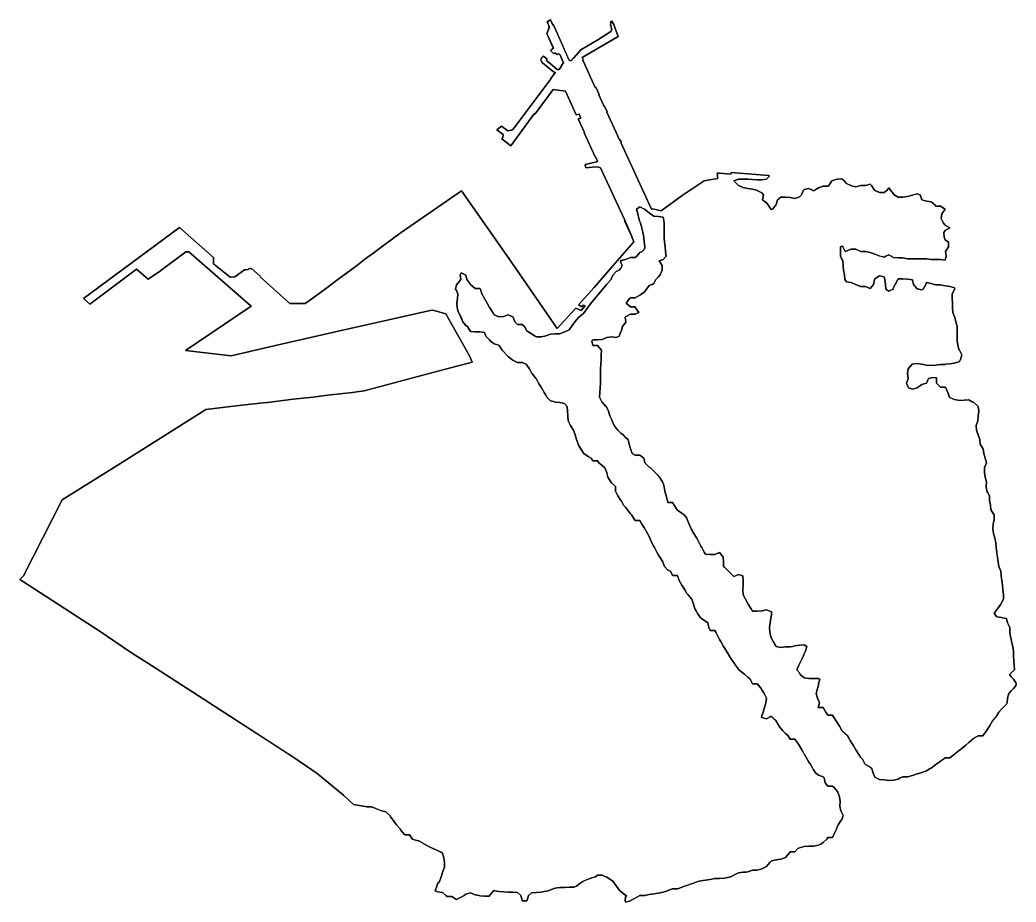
# Model space of a CAD drawing. Header units: inches. Extents: x 139.622 to 139.983, y 35.298 to 35.692.
# Drawn here: x 139.9182 to 139.983, y 35.6344 to 35.6918 of the extents above; entities that cross this region are included whole.
import ezdxf

# ---------------------------------------------------------------- set-up
doc = ezdxf.new("R2010")
doc.units = ezdxf.units.IN
doc.header["$MEASUREMENT"] = 0

msp = doc.modelspace()

# ---------------------------------------------------------------- linework, layer by layer
for points in [[(139.940772, 35.640549), (139.939873, 35.640707), (139.939249, 35.641282), (139.937513, 35.642714), (139.936886, 35.643164), (139.935669, 35.643974), (139.935653, 35.643984), (139.931873, 35.646432), (139.926969, 35.649588), (139.925366, 35.65062), (139.923383, 35.651953), (139.91833, 35.655236), (139.918168, 35.655341), (139.918278, 35.655461), (139.918399, 35.655594), (139.920917, 35.660528), (139.924489, 35.662776), (139.930205, 35.666374), (139.93027, 35.666414), (139.932616, 35.666685), (139.934008, 35.666845), (139.93428, 35.666876), (139.935959, 35.667082), (139.937248, 35.667219), (139.938212, 35.667334), (139.939811, 35.667526), (139.940106, 35.667561), (139.940587, 35.667617), (139.944801, 35.668744), (139.946604, 35.669227), (139.947457, 35.669455), (139.947602, 35.669494), (139.947439, 35.669909), (139.94648, 35.671596), (139.945903, 35.672644), (139.945045, 35.672869), (139.944876, 35.672864), (139.938792, 35.671484), (139.935088, 35.670644), (139.931917, 35.669909), (139.928948, 35.670252), (139.933214, 35.673128), (139.929161, 35.67667), (139.928964, 35.676669), (139.927244, 35.675388), (139.926512, 35.674888), (139.925766, 35.67554), (139.922723, 35.673269), (139.92231, 35.673632), (139.928563, 35.678257), (139.930759, 35.676304), (139.93076, 35.675896), (139.931863, 35.675014), (139.932153, 35.675038), (139.932779, 35.675508), (139.932845, 35.675491), (139.933018, 35.675519), (139.933059, 35.675555), (139.933146, 35.675583), (139.933191, 35.675575), (139.933231, 35.6756), (139.933831, 35.675072), (139.933798, 35.675036), (139.935733, 35.673317), (139.936739, 35.673302), (139.937014, 35.673496), (139.937887, 35.674137), (139.938949, 35.674939), (139.93999, 35.675701), (139.940386, 35.676002), (139.940627, 35.676185), (139.941131, 35.676568), (139.941836, 35.677073), (139.942916, 35.677895), (139.946905, 35.680637), (139.950012, 35.676212), (139.952191, 35.673063), (139.953149, 35.671678), (139.95435, 35.67301), (139.954712, 35.67285), (139.954971, 35.673163), (139.954837, 35.673211), (139.954746, 35.673102), (139.954537, 35.673224), (139.955554, 35.674356), (139.957064, 35.676106), (139.957826, 35.67697), (139.95813, 35.677315), (139.957992, 35.67765), (139.958003, 35.677671), (139.957529, 35.678694), (139.957547, 35.678723), (139.955963, 35.682145), (139.955839, 35.682173), (139.955656, 35.682193), (139.955, 35.682141), (139.954957, 35.682346), (139.955703, 35.682528), (139.955768, 35.682581), (139.955635, 35.682852), (139.955616, 35.68285), (139.954889, 35.684424), (139.954911, 35.684439), (139.954514, 35.685319), (139.954682, 35.685369), (139.954577, 35.685623), (139.954369, 35.685577), (139.953675, 35.687129), (139.952877, 35.687241), (139.951701, 35.685646), (139.951651, 35.685659), (139.950116, 35.68357), (139.94954, 35.684028), (139.949605, 35.684114), (139.949617, 35.6843), (139.949216, 35.684605), (139.949508, 35.684858), (139.94993, 35.684556), (139.950048, 35.684561), (139.950166, 35.684589), (139.950272, 35.68465), (139.9503, 35.684685), (139.952749, 35.687951), (139.952725, 35.68796), (139.953004, 35.688334), (139.952964, 35.688372), (139.952911, 35.688383), (139.952182, 35.688982), (139.952123, 35.689058), (139.952089, 35.689134), (139.952091, 35.689219), (139.952128, 35.68929), (139.952187, 35.689354), (139.952252, 35.689401), (139.952491, 35.689201), (139.952418, 35.689145), (139.953133, 35.688546), (139.953273, 35.688544), (139.953416, 35.688744), (139.953404, 35.688775), (139.953557, 35.688975), (139.953325, 35.689519), (139.953283, 35.689541), (139.953236, 35.689551), (139.953152, 35.689503), (139.953, 35.689618), (139.952935, 35.689556), (139.952698, 35.689768), (139.95286, 35.689901), (139.952875, 35.689958), (139.952864, 35.689993), (139.952464, 35.690885), (139.952631, 35.691264), (139.952599, 35.691358), (139.952619, 35.691366), (139.952496, 35.691649), (139.952715, 35.691763), (139.952853, 35.691445), (139.95287, 35.691427), (139.952893, 35.691442), (139.953904, 35.689163), (139.953954, 35.68913), (139.954022, 35.689113), (139.954067, 35.689129), (139.954227, 35.689305), (139.954685, 35.689824), (139.955785, 35.690473), (139.956643, 35.691012), (139.95669, 35.691122), (139.956687, 35.691217), (139.956614, 35.691437), (139.956639, 35.69152), (139.956608, 35.691611), (139.956627, 35.691665), (139.956695, 35.691682), (139.956832, 35.691474), (139.9569, 35.691279), (139.95711, 35.690694), (139.95476, 35.68931), (139.954847, 35.689149), (139.954802, 35.689134), (139.955624, 35.687376), (139.955653, 35.687384), (139.955878, 35.686906), (139.955848, 35.686894), (139.956193, 35.686135), (139.956233, 35.686145), (139.956405, 35.685776), (139.956368, 35.685769), (139.957221, 35.683914), (139.957255, 35.683928), (139.957312, 35.683803), (139.957276, 35.683794), (139.959282, 35.679442), (139.959352, 35.679467), (139.959918, 35.679335), (139.961282, 35.680338), (139.962709, 35.681294), (139.963073, 35.681352), (139.963179, 35.681388), (139.963609, 35.681438), (139.963565, 35.681801), (139.963624, 35.681794), (139.963683, 35.681787), (139.964448, 35.681732), (139.964471, 35.681824), (139.966899, 35.681645), (139.966964, 35.681594), (139.966779, 35.681392), (139.966474, 35.681351), (139.966168, 35.681364), (139.965862, 35.681382), (139.965556, 35.681391), (139.96525, 35.681391), (139.964944, 35.681396), (139.96465, 35.681288), (139.964944, 35.680985), (139.96495, 35.680982), (139.96525, 35.680863), (139.965556, 35.680785), (139.965862, 35.680749), (139.966125, 35.680676), (139.966168, 35.680664), (139.966474, 35.680508), (139.966576, 35.68037), (139.966509, 35.680064), (139.966779, 35.679855), (139.966852, 35.679758), (139.967049, 35.679452), (139.967085, 35.679432), (139.967166, 35.679452), (139.967391, 35.67974), (139.967397, 35.679758), (139.967483, 35.680064), (139.967697, 35.680225), (139.968003, 35.680225), (139.968309, 35.680202), (139.968615, 35.680148), (139.968921, 35.680257), (139.96904, 35.68037), (139.969183, 35.680676), (139.969227, 35.680738), (139.969533, 35.680803), (139.969766, 35.680676), (139.969839, 35.680648), (139.969887, 35.680676), (139.970145, 35.680843), (139.970451, 35.680945), (139.970757, 35.680945), (139.970823, 35.680982), (139.971026, 35.681288), (139.971063, 35.681314), (139.971369, 35.681403), (139.971675, 35.681431), (139.971822, 35.681288), (139.971981, 35.681125), (139.972254, 35.680982), (139.972287, 35.680973), (139.972593, 35.680896), (139.972881, 35.680982), (139.972899, 35.680991), (139.973205, 35.680991), (139.973511, 35.681065), (139.973595, 35.680982), (139.973798, 35.680676), (139.973817, 35.680666), (139.974123, 35.680524), (139.974429, 35.680541), (139.974616, 35.680676), (139.974735, 35.680832), (139.974849, 35.680676), (139.975041, 35.68044), (139.975087, 35.68037), (139.975347, 35.680237), (139.975653, 35.680237), (139.975959, 35.680267), (139.976264, 35.680362), (139.976295, 35.68037), (139.97657, 35.680443), (139.97678, 35.68037), (139.976875, 35.680064), (139.976876, 35.680063), (139.977182, 35.679964), (139.977488, 35.679919), (139.977706, 35.679758), (139.977794, 35.679636), (139.9781, 35.679636), (139.978391, 35.679452), (139.978193, 35.679146), (139.978142, 35.67884), (139.978281, 35.678534), (139.978406, 35.678412), (139.978694, 35.678228), (139.978406, 35.678062), (139.978314, 35.677922), (139.978326, 35.677616), (139.978406, 35.677459), (139.978618, 35.67731), (139.978628, 35.677004), (139.978427, 35.676698), (139.978462, 35.676392), (139.978406, 35.676137), (139.978217, 35.67616), (139.9781, 35.676174), (139.977794, 35.676174), (139.977488, 35.676168), (139.977182, 35.676213), (139.976876, 35.676216), (139.97657, 35.676213), (139.976264, 35.676212), (139.975959, 35.676212), (139.975653, 35.676289), (139.975347, 35.676289), (139.975041, 35.676294), (139.974881, 35.676392), (139.974735, 35.676469), (139.974527, 35.676392), (139.974429, 35.676332), (139.974157, 35.676392), (139.974123, 35.676398), (139.973817, 35.676526), (139.973511, 35.67663), (139.973205, 35.676683), (139.972899, 35.676683), (139.972879, 35.676698), (139.972593, 35.676847), (139.972287, 35.676855), (139.971894, 35.676698), (139.97174, 35.677004), (139.971675, 35.677039), (139.971584, 35.677004), (139.971584, 35.67697), (139.971585, 35.676698), (139.971594, 35.676392), (139.971675, 35.676186), (139.971742, 35.676086), (139.971766, 35.67578), (139.971789, 35.675474), (139.971839, 35.675168), (139.971863, 35.674862), (139.971981, 35.674718), (139.972287, 35.674671), (139.972573, 35.674556), (139.972593, 35.674551), (139.972899, 35.674422), (139.973205, 35.674422), (139.973511, 35.674283), (139.973734, 35.674556), (139.973791, 35.674862), (139.973817, 35.674914), (139.974123, 35.675114), (139.974429, 35.675039), (139.974466, 35.674862), (139.974514, 35.674556), (139.974528, 35.67425), (139.974735, 35.674117), (139.975021, 35.67425), (139.975041, 35.674355), (139.975138, 35.674556), (139.97531, 35.674862), (139.975347, 35.674921), (139.975653, 35.674921), (139.975959, 35.674882), (139.976121, 35.674862), (139.976264, 35.674844), (139.976331, 35.674556), (139.97657, 35.674272), (139.976662, 35.67425), (139.976876, 35.674204), (139.976969, 35.67425), (139.977142, 35.674556), (139.977182, 35.674675), (139.977488, 35.674601), (139.977674, 35.674556), (139.977794, 35.674527), (139.9781, 35.674527), (139.978406, 35.674458), (139.978712, 35.674414), (139.979018, 35.674335), (139.979036, 35.67425), (139.979018, 35.674223), (139.978859, 35.673944), (139.978848, 35.673638), (139.978882, 35.673333), (139.978883, 35.673027), (139.978894, 35.672721), (139.979018, 35.672436), (139.979037, 35.672415), (139.979093, 35.672109), (139.979187, 35.671803), (139.979188, 35.671497), (139.979189, 35.671191), (139.979189, 35.670885), (139.979218, 35.670579), (139.979316, 35.670273), (139.979324, 35.670264), (139.979491, 35.669967), (139.979391, 35.669661), (139.979324, 35.66954), (139.979018, 35.669436), (139.978712, 35.66939), (139.978428, 35.669355), (139.978406, 35.669347), (139.9781, 35.669347), (139.977794, 35.669306), (139.977488, 35.66928), (139.977182, 35.669296), (139.976876, 35.66935), (139.976856, 35.669355), (139.97657, 35.669395), (139.976264, 35.66936), (139.976253, 35.669355), (139.975988, 35.669049), (139.975959, 35.668743), (139.975991, 35.668437), (139.975959, 35.668293), (139.975889, 35.668131), (139.975959, 35.667966), (139.976006, 35.667825), (139.976264, 35.667733), (139.97657, 35.66782), (139.976583, 35.667825), (139.976876, 35.668032), (139.977182, 35.668131), (139.977182, 35.668131), (139.977323, 35.668437), (139.977488, 35.668474), (139.977794, 35.668501), (139.977835, 35.668437), (139.977828, 35.668131), (139.9781, 35.667863), (139.978406, 35.667863), (139.978435, 35.667825), (139.978569, 35.667519), (139.978683, 35.667213), (139.978712, 35.667192), (139.979018, 35.667063), (139.979324, 35.667003), (139.97963, 35.667013), (139.979936, 35.66704), (139.980154, 35.666907), (139.980242, 35.666883), (139.980548, 35.666608), (139.980553, 35.666601), (139.98059, 35.666295), (139.980551, 35.665989), (139.980548, 35.665961), (139.98052, 35.665683), (139.980427, 35.665377), (139.980443, 35.665071), (139.980541, 35.664765), (139.980548, 35.664744), (139.980648, 35.664459), (139.980687, 35.664153), (139.980854, 35.663872), (139.980865, 35.663848), (139.980924, 35.663542), (139.981011, 35.663236), (139.981097, 35.66293), (139.980958, 35.662624), (139.980955, 35.662318), (139.980999, 35.662012), (139.981084, 35.661706), (139.981066, 35.6614), (139.981115, 35.661094), (139.98116, 35.661021), (139.981286, 35.660788), (139.981277, 35.660482), (139.981345, 35.660176), (139.981377, 35.65987), (139.981466, 35.65974), (139.98159, 35.659564), (139.981584, 35.659258), (139.98152, 35.658952), (139.981499, 35.658646), (139.981544, 35.65834), (139.981629, 35.658034), (139.981701, 35.657728), (139.981713, 35.657422), (139.981754, 35.657116), (139.981772, 35.657028), (139.981816, 35.65681), (139.981859, 35.656504), (139.981897, 35.656198), (139.982023, 35.655892), (139.982046, 35.655586), (139.982078, 35.65541), (139.982097, 35.65528), (139.982132, 35.654974), (139.98216, 35.654668), (139.982199, 35.654363), (139.982204, 35.654057), (139.982078, 35.653821), (139.982027, 35.653751), (139.981805, 35.653445), (139.981772, 35.65339), (139.981597, 35.653139), (139.981772, 35.652923), (139.982078, 35.652865), (139.98225, 35.652833), (139.982384, 35.652807), (139.982468, 35.652527), (139.982607, 35.652221), (139.982617, 35.651915), (139.982661, 35.651609), (139.98269, 35.651484), (139.982719, 35.651303), (139.982801, 35.650997), (139.982843, 35.650691), (139.982859, 35.650385), (139.982881, 35.650079), (139.982893, 35.649773), (139.982915, 35.649467), (139.98269, 35.649282), (139.982584, 35.649161), (139.98269, 35.649018), (139.982855, 35.648855), (139.982996, 35.648623), (139.983016, 35.648549), (139.982996, 35.648434), (139.982851, 35.648243), (139.98269, 35.648109), (139.982535, 35.647937), (139.982457, 35.647631), (139.982445, 35.647325), (139.982384, 35.647242), (139.98218, 35.647019), (139.982078, 35.646908), (139.981899, 35.646713), (139.981772, 35.646495), (139.981711, 35.646407), (139.981466, 35.646119), (139.981454, 35.646101), (139.981278, 35.645795), (139.98116, 35.645604), (139.981089, 35.645489), (139.980854, 35.645183), (139.980854, 35.645183), (139.980548, 35.645183), (139.980242, 35.644995), (139.980103, 35.644878), (139.979936, 35.644746), (139.97974, 35.644572), (139.97963, 35.644473), (139.979366, 35.644266), (139.979324, 35.644233), (139.979018, 35.643981), (139.97899, 35.64396), (139.978712, 35.643749), (139.978406, 35.643749), (139.978281, 35.643654), (139.9781, 35.643521), (139.977864, 35.643348), (139.977794, 35.643297), (139.977488, 35.643072), (139.977434, 35.643042), (139.977182, 35.642904), (139.976876, 35.642785), (139.976749, 35.642736), (139.97657, 35.642691), (139.976264, 35.6426), (139.975959, 35.642497), (139.975653, 35.642497), (139.97548, 35.64243), (139.975347, 35.642358), (139.975041, 35.642295), (139.974735, 35.642268), (139.974429, 35.642299), (139.974123, 35.642322), (139.973904, 35.64243), (139.973817, 35.642481), (139.973713, 35.642736), (139.97362, 35.643042), (139.973511, 35.643143), (139.973205, 35.643297), (139.973168, 35.643348), (139.973017, 35.643654), (139.972899, 35.643783), (139.972786, 35.64396), (139.972593, 35.644263), (139.972591, 35.644266), (139.972402, 35.644572), (139.972287, 35.644758), (139.972217, 35.644878), (139.972043, 35.645183), (139.971981, 35.64524), (139.971693, 35.645489), (139.971675, 35.645518), (139.971514, 35.645795), (139.971369, 35.646037), (139.971331, 35.646101), (139.971138, 35.646407), (139.971063, 35.646526), (139.970757, 35.646526), (139.970639, 35.646713), (139.970451, 35.647012), (139.970145, 35.647006), (139.970132, 35.647019), (139.970145, 35.647091), (139.970218, 35.647325), (139.970145, 35.647476), (139.970087, 35.647631), (139.970002, 35.647937), (139.970083, 35.648243), (139.970145, 35.648475), (139.970165, 35.648549), (139.970249, 35.648855), (139.970145, 35.648902), (139.969839, 35.648902), (139.969533, 35.648896), (139.969227, 35.648938), (139.968962, 35.649161), (139.968921, 35.649271), (139.968736, 35.649467), (139.96888, 35.649773), (139.968921, 35.64986), (139.969023, 35.650079), (139.969169, 35.650385), (139.969227, 35.650509), (139.969312, 35.650691), (139.9694, 35.650997), (139.969227, 35.651095), (139.968921, 35.651073), (139.968615, 35.651022), (139.968453, 35.650997), (139.968309, 35.650974), (139.968003, 35.650974), (139.967697, 35.650923), (139.967391, 35.650988), (139.967386, 35.650997), (139.967208, 35.651303), (139.967085, 35.651513), (139.967042, 35.651609), (139.966994, 35.651915), (139.966973, 35.652221), (139.967002, 35.652527), (139.967055, 35.652833), (139.967085, 35.653049), (139.967103, 35.653139), (139.967085, 35.653251), (139.966779, 35.65338), (139.966474, 35.653309), (139.966168, 35.653277), (139.965862, 35.653277), (139.965761, 35.653445), (139.96558, 35.653751), (139.965556, 35.653787), (139.965395, 35.654057), (139.96525, 35.654347), (139.965241, 35.654363), (139.965239, 35.654668), (139.965241, 35.654974), (139.965243, 35.65528), (139.965234, 35.655586), (139.964944, 35.655675), (139.96475, 35.655586), (139.964638, 35.655535), (139.964591, 35.655586), (139.964332, 35.65584), (139.9643, 35.655892), (139.964026, 35.656158), (139.963963, 35.656198), (139.963963, 35.656504), (139.96395, 35.65681), (139.96372, 35.657104), (139.963414, 35.656966), (139.963108, 35.656966), (139.962802, 35.656994), (139.962721, 35.657116), (139.962552, 35.657422), (139.962496, 35.657517), (139.962382, 35.657728), (139.962224, 35.658034), (139.96219, 35.658097), (139.962043, 35.65834), (139.961884, 35.658601), (139.961855, 35.658646), (139.961725, 35.658952), (139.961608, 35.659258), (139.961578, 35.659329), (139.961403, 35.659564), (139.961272, 35.659652), (139.960966, 35.659856), (139.960949, 35.65987), (139.960767, 35.660176), (139.96066, 35.660356), (139.960354, 35.660356), (139.960315, 35.660482), (139.96023, 35.660788), (139.960157, 35.661094), (139.960106, 35.6614), (139.960048, 35.661607), (139.959993, 35.661706), (139.959801, 35.662012), (139.959742, 35.662083), (139.959523, 35.662318), (139.959436, 35.662406), (139.959208, 35.662624), (139.95913, 35.662667), (139.95885, 35.66293), (139.958824, 35.663061), (139.958786, 35.663236), (139.958518, 35.663441), (139.958212, 35.663441), (139.958026, 35.663542), (139.957917, 35.663848), (139.957906, 35.663879), (139.957819, 35.664153), (139.95777, 35.664459), (139.9576, 35.664586), (139.957435, 35.664765), (139.957294, 35.664873), (139.957089, 35.665071), (139.956989, 35.665185), (139.956849, 35.665377), (139.956722, 35.665683), (139.956683, 35.665777), (139.956574, 35.665989), (139.956491, 35.666295), (139.956377, 35.66653), (139.956318, 35.666601), (139.956071, 35.666877), (139.956049, 35.666907), (139.955889, 35.667213), (139.955912, 35.667519), (139.955947, 35.667825), (139.95597, 35.668131), (139.955967, 35.668437), (139.955964, 35.668743), (139.955967, 35.669049), (139.955981, 35.669355), (139.956006, 35.669661), (139.956006, 35.669967), (139.956021, 35.670273), (139.955765, 35.670579), (139.955459, 35.670579), (139.955459, 35.670579), (139.955401, 35.670885), (139.955459, 35.670937), (139.955765, 35.670937), (139.956071, 35.670967), (139.956377, 35.671097), (139.956683, 35.671134), (139.956989, 35.671096), (139.957174, 35.671191), (139.957294, 35.671465), (139.9573, 35.671497), (139.957387, 35.671803), (139.9576, 35.67207), (139.95762, 35.672109), (139.9576, 35.672249), (139.957574, 35.672415), (139.9576, 35.672438), (139.957906, 35.672622), (139.958212, 35.672622), (139.95845, 35.672721), (139.958251, 35.673027), (139.958212, 35.673098), (139.957906, 35.673098), (139.957642, 35.673333), (139.95786, 35.673638), (139.957906, 35.673684), (139.958212, 35.673684), (139.958518, 35.67385), (139.958656, 35.673944), (139.958824, 35.674078), (139.958954, 35.67425), (139.95913, 35.674486), (139.959326, 35.674556), (139.959436, 35.674612), (139.959563, 35.674862), (139.959742, 35.675054), (139.959839, 35.675168), (139.959973, 35.675474), (139.959981, 35.67578), (139.959771, 35.676086), (139.960048, 35.676178), (139.960234, 35.676392), (139.960197, 35.676698), (139.960166, 35.677004), (139.960121, 35.67731), (139.96011, 35.677616), (139.960105, 35.677922), (139.960114, 35.678228), (139.960107, 35.678534), (139.960066, 35.67884), (139.960048, 35.678938), (139.959742, 35.678962), (139.959436, 35.678987), (139.959225, 35.679146), (139.95913, 35.679205), (139.958824, 35.679444), (139.958812, 35.679452), (139.958518, 35.679606), (139.958298, 35.679452), (139.958384, 35.679146), (139.958464, 35.67884), (139.958518, 35.678622), (139.958559, 35.678534), (139.958658, 35.678228), (139.958719, 35.677922), (139.958794, 35.677616), (139.958806, 35.67731), (139.958824, 35.677197), (139.958852, 35.677004), (139.958824, 35.676837), (139.958685, 35.676698), (139.958518, 35.676623), (139.958325, 35.676392), (139.958212, 35.676313), (139.957906, 35.676313), (139.9576, 35.676181), (139.957294, 35.676102), (139.957272, 35.676086), (139.957294, 35.675977), (139.957373, 35.67578), (139.957294, 35.675601), (139.957183, 35.675474), (139.956989, 35.675384), (139.956781, 35.675168), (139.956683, 35.674975), (139.956647, 35.674862), (139.956377, 35.674565), (139.955312, 35.673297), (139.95486, 35.672648), (139.954552, 35.672414), (139.954297, 35.672115), (139.954071, 35.671803), (139.953929, 35.671592), (139.953689, 35.671497), (139.953623, 35.671472), (139.953317, 35.671326), (139.953011, 35.671326), (139.952705, 35.671307), (139.952399, 35.671214), (139.952313, 35.671191), (139.952093, 35.671133), (139.951787, 35.671135), (139.951704, 35.671191), (139.951481, 35.671337), (139.951227, 35.671497), (139.951175, 35.671524), (139.951022, 35.671803), (139.950869, 35.671947), (139.950563, 35.671947), (139.950384, 35.672109), (139.950281, 35.672415), (139.950257, 35.672439), (139.949951, 35.672581), (139.949645, 35.672472), (139.949339, 35.672439), (139.949033, 35.672577), (139.948958, 35.672721), (139.948766, 35.673027), (139.948727, 35.673054), (139.948574, 35.673333), (139.948421, 35.67363), (139.948413, 35.673638), (139.948241, 35.673944), (139.948147, 35.67425), (139.948115, 35.674284), (139.947809, 35.674284), (139.947507, 35.674556), (139.947504, 35.67456), (139.947252, 35.674862), (139.947198, 35.675151), (139.947152, 35.675168), (139.946892, 35.675309), (139.946828, 35.675168), (139.946871, 35.674862), (139.946612, 35.674556), (139.946586, 35.67452), (139.946525, 35.67425), (139.946586, 35.674158), (139.946665, 35.673944), (139.946648, 35.673638), (139.946619, 35.673333), (139.946621, 35.673027), (139.946714, 35.672721), (139.946887, 35.672415), (139.946892, 35.672393), (139.946992, 35.672109), (139.947198, 35.671886), (139.947295, 35.671803), (139.947496, 35.671497), (139.947504, 35.671487), (139.947809, 35.671475), (139.948115, 35.671475), (139.948421, 35.67143), (139.948507, 35.671191), (139.948727, 35.670948), (139.948773, 35.670885), (139.949033, 35.670677), (139.949339, 35.670592), (139.949364, 35.670579), (139.949566, 35.670273), (139.949645, 35.670193), (139.94985, 35.669967), (139.949951, 35.669869), (139.95019, 35.669661), (139.950257, 35.669629), (139.950563, 35.669477), (139.950869, 35.669477), (139.951123, 35.669355), (139.951175, 35.669298), (139.951338, 35.669049), (139.951481, 35.668791), (139.951508, 35.668743), (139.951744, 35.668437), (139.951787, 35.668382), (139.951933, 35.668131), (139.952093, 35.667855), (139.952112, 35.667825), (139.952289, 35.667519), (139.952399, 35.667335), (139.952471, 35.667213), (139.952705, 35.666978), (139.95298, 35.666907), (139.953011, 35.666891), (139.953317, 35.666862), (139.953623, 35.666808), (139.953794, 35.666601), (139.953812, 35.666295), (139.953833, 35.665989), (139.953855, 35.665683), (139.953929, 35.665553), (139.954015, 35.665377), (139.954208, 35.665071), (139.954235, 35.665011), (139.954314, 35.664765), (139.954407, 35.664459), (139.954501, 35.664153), (139.954541, 35.664088), (139.95468, 35.663848), (139.954847, 35.663578), (139.954869, 35.663542), (139.955153, 35.663349), (139.955356, 35.663236), (139.955459, 35.663077), (139.955765, 35.663077), (139.95586, 35.66293), (139.956071, 35.662765), (139.956248, 35.662624), (139.956365, 35.662318), (139.956377, 35.66227), (139.956438, 35.662012), (139.956634, 35.661706), (139.956683, 35.661646), (139.956944, 35.6614), (139.956933, 35.661094), (139.956989, 35.661006), (139.957095, 35.660788), (139.957294, 35.660491), (139.9573, 35.660482), (139.957465, 35.660176), (139.9576, 35.660053), (139.957728, 35.65987), (139.957906, 35.659629), (139.957984, 35.659564), (139.958166, 35.659258), (139.958212, 35.65918), (139.958518, 35.65918), (139.958655, 35.658952), (139.958824, 35.658677), (139.958842, 35.658646), (139.959019, 35.65834), (139.95913, 35.658146), (139.959176, 35.658034), (139.959313, 35.657728), (139.959436, 35.657502), (139.959477, 35.657422), (139.959636, 35.657116), (139.959742, 35.656935), (139.959824, 35.65681), (139.96001, 35.656504), (139.960048, 35.656423), (139.960121, 35.656198), (139.960354, 35.655964), (139.960519, 35.655892), (139.96066, 35.655607), (139.960966, 35.655607), (139.960976, 35.655586), (139.96109, 35.65528), (139.961264, 35.654974), (139.961272, 35.65496), (139.961443, 35.654668), (139.961578, 35.65444), (139.961655, 35.654363), (139.961884, 35.65409), (139.961905, 35.654057), (139.962007, 35.653751), (139.962112, 35.653445), (139.96219, 35.653313), (139.962288, 35.653139), (139.962488, 35.652833), (139.962496, 35.652827), (139.962802, 35.652638), (139.962945, 35.652527), (139.963017, 35.652221), (139.963108, 35.652035), (139.963414, 35.652035), (139.963467, 35.651915), (139.963631, 35.651609), (139.96372, 35.651443), (139.963799, 35.651303), (139.963972, 35.650997), (139.964026, 35.6509), (139.964156, 35.650691), (139.964332, 35.65041), (139.964347, 35.650385), (139.964534, 35.650079), (139.964638, 35.649935), (139.964741, 35.649773), (139.964944, 35.64951), (139.964975, 35.649467), (139.96525, 35.649249), (139.965349, 35.649161), (139.965556, 35.64898), (139.965696, 35.648855), (139.965862, 35.648563), (139.966168, 35.648563), (139.966176, 35.648549), (139.966418, 35.648243), (139.966474, 35.648159), (139.966611, 35.647937), (139.966768, 35.647631), (139.966728, 35.647325), (139.966637, 35.647019), (139.966546, 35.646713), (139.966474, 35.646469), (139.966455, 35.646407), (139.966474, 35.646355), (139.966779, 35.646271), (139.967015, 35.646407), (139.967085, 35.646448), (139.967124, 35.646407), (139.967391, 35.646168), (139.967425, 35.646101), (139.967593, 35.645795), (139.967697, 35.645651), (139.967826, 35.645489), (139.968003, 35.645332), (139.96818, 35.645183), (139.968309, 35.644956), (139.968615, 35.644956), (139.968676, 35.644878), (139.968889, 35.644572), (139.968921, 35.644519), (139.969063, 35.644266), (139.969227, 35.643976), (139.969237, 35.64396), (139.969418, 35.643654), (139.969533, 35.643465), (139.969604, 35.643348), (139.969791, 35.643042), (139.969839, 35.642961), (139.969972, 35.642736), (139.970145, 35.64262), (139.970451, 35.642507), (139.970531, 35.64243), (139.970586, 35.642124), (139.970757, 35.641901), (139.971063, 35.641901), (139.971172, 35.641818), (139.971369, 35.641576), (139.97141, 35.641512), (139.971528, 35.641206), (139.971564, 35.6409), (139.971544, 35.640594), (139.971615, 35.640288), (139.971675, 35.640167), (139.971766, 35.639982), (139.971675, 35.639711), (139.971636, 35.639676), (139.97143, 35.63937), (139.971369, 35.639232), (139.971294, 35.639064), (139.971156, 35.638758), (139.971063, 35.638554), (139.970757, 35.638554), (139.970706, 35.638452), (139.970451, 35.638234), (139.970332, 35.638146), (139.970145, 35.638051), (139.969839, 35.637995), (139.969533, 35.63799), (139.969227, 35.63797), (139.968921, 35.637877), (139.968809, 35.63784), (139.968615, 35.637618), (139.968309, 35.637618), (139.968237, 35.637534), (139.968003, 35.637257), (139.967957, 35.637228), (139.967697, 35.637137), (139.967391, 35.637093), (139.967085, 35.637035), (139.966982, 35.636922), (139.966779, 35.636661), (139.966686, 35.636616), (139.966474, 35.636526), (139.966168, 35.636424), (139.965862, 35.636424), (139.965556, 35.636323), (139.965433, 35.63631), (139.96525, 35.636291), (139.964944, 35.636246), (139.964638, 35.636106), (139.964451, 35.636004), (139.964332, 35.635972), (139.964026, 35.635916), (139.96372, 35.63588), (139.963414, 35.63588), (139.963108, 35.635832), (139.962802, 35.635782), (139.962496, 35.635733), (139.962292, 35.635698), (139.96219, 35.635655), (139.961884, 35.63554), (139.961578, 35.635442), (139.961439, 35.635393), (139.961272, 35.635333), (139.960966, 35.635225), (139.96066, 35.635225), (139.960354, 35.635115), (139.960314, 35.635087), (139.960048, 35.634992), (139.959742, 35.634941), (139.959436, 35.634891), (139.95913, 35.634838), (139.958848, 35.634781), (139.958824, 35.634771), (139.958518, 35.634771), (139.958212, 35.634613), (139.95796, 35.634475), (139.957906, 35.634442), (139.9576, 35.634354), (139.957578, 35.634475), (139.9576, 35.634664), (139.95766, 35.634781), (139.9576, 35.634808), (139.957294, 35.635036), (139.957224, 35.635087), (139.957012, 35.635393), (139.956989, 35.635414), (139.956787, 35.635698), (139.956683, 35.635786), (139.956377, 35.635981), (139.95628, 35.636004), (139.956071, 35.636108), (139.955765, 35.636108), (139.955629, 35.636004), (139.955459, 35.635945), (139.955153, 35.635844), (139.954847, 35.635714), (139.95482, 35.635698), (139.954541, 35.635499), (139.954392, 35.635393), (139.954235, 35.635321), (139.953929, 35.635319), (139.953623, 35.635311), (139.953317, 35.635305), (139.953011, 35.63525), (139.952705, 35.635151), (139.952552, 35.635087), (139.952399, 35.635059), (139.952093, 35.635003), (139.951787, 35.634982), (139.951481, 35.634953), (139.951278, 35.634781), (139.951194, 35.634475), (139.951175, 35.634428), (139.950869, 35.634428), (139.950858, 35.634475), (139.950782, 35.634781), (139.950563, 35.634969), (139.950257, 35.634999), (139.949951, 35.635009), (139.949645, 35.635017), (139.949339, 35.635046), (139.949084, 35.635087), (139.949033, 35.635109), (139.948999, 35.635087), (139.948742, 35.634781), (139.948727, 35.634731), (139.948421, 35.634731), (139.948115, 35.634764), (139.948057, 35.634781), (139.947809, 35.634832), (139.947504, 35.634949), (139.947198, 35.634858), (139.947082, 35.634781), (139.946892, 35.634676), (139.946586, 35.63452), (139.94628, 35.634725), (139.945974, 35.634725), (139.945903, 35.634781), (139.945668, 35.634976), (139.945362, 35.63503), (139.945201, 35.635087), (139.9453, 35.635393), (139.945362, 35.63555), (139.945471, 35.635698), (139.945585, 35.636004), (139.945668, 35.636288), (139.945684, 35.63631), (139.945799, 35.636616), (139.945808, 35.636922), (139.945757, 35.637228), (139.945687, 35.637534), (139.945668, 35.637554), (139.945362, 35.637707), (139.945066, 35.63784), (139.945056, 35.637847), (139.94475, 35.637986), (139.944452, 35.638146), (139.944444, 35.638155), (139.944138, 35.638333), (139.943832, 35.638406), (139.943734, 35.638452), (139.943526, 35.638722), (139.94322, 35.63874), (139.943197, 35.638758), (139.942953, 35.639064), (139.942914, 35.639115), (139.942676, 35.63937), (139.942608, 35.639466), (139.94246, 35.639676), (139.942302, 35.639904), (139.942247, 35.639982), (139.941996, 35.640221), (139.941717, 35.640288), (139.94169, 35.640299), (139.941384, 35.640422), (139.941078, 35.640549)], [(139.957465, 35.660176), (139.9573, 35.660482), (139.957294, 35.660491), (139.957095, 35.660788), (139.956989, 35.661006), (139.956933, 35.661094), (139.956944, 35.6614), (139.956658, 35.661669), (139.956438, 35.662012), (139.956365, 35.662318), (139.956248, 35.662624), (139.956071, 35.662765), (139.95586, 35.66293), (139.955765, 35.663077), (139.955459, 35.663077), (139.955356, 35.663236), (139.955153, 35.663349), (139.954869, 35.663542), (139.954847, 35.663578), (139.95468, 35.663848), (139.954541, 35.664088), (139.954501, 35.664153), (139.954407, 35.664459), (139.954314, 35.664765), (139.954235, 35.665011), (139.954208, 35.665071), (139.954015, 35.665377), (139.953929, 35.665553), (139.953855, 35.665683), (139.953833, 35.665989), (139.953812, 35.666295), (139.953794, 35.666601), (139.953623, 35.666808), (139.953317, 35.666862), (139.953011, 35.666891), (139.95298, 35.666907), (139.952705, 35.666978), (139.952471, 35.667213), (139.952399, 35.667335), (139.952289, 35.667519), (139.952112, 35.667825), (139.952093, 35.667855), (139.951933, 35.668131), (139.951787, 35.668382), (139.951744, 35.668437), (139.951508, 35.668743), (139.951481, 35.668791), (139.951338, 35.669049), (139.951175, 35.669298), (139.951123, 35.669355), (139.950869, 35.669477), (139.950563, 35.669477), (139.950257, 35.669629), (139.95019, 35.669661), (139.949951, 35.669869), (139.94985, 35.669967), (139.949645, 35.670193), (139.949566, 35.670273), (139.949364, 35.670579), (139.949339, 35.670592), (139.949033, 35.670677), (139.948773, 35.670885), (139.948727, 35.670948), (139.948507, 35.671191), (139.948421, 35.67143), (139.948115, 35.671475), (139.947809, 35.671475), (139.947502, 35.671487), (139.947295, 35.671803), (139.947198, 35.671886), (139.946992, 35.672109), (139.946879, 35.67243), (139.946714, 35.672721), (139.946621, 35.673027), (139.946619, 35.673333), (139.946648, 35.673638), (139.946665, 35.673944), (139.946586, 35.674158), (139.946525, 35.67425), (139.946587, 35.674528), (139.946871, 35.674862), (139.946828, 35.675168), (139.946892, 35.675309), (139.947152, 35.675168), (139.947198, 35.675151), (139.947252, 35.674862), (139.947507, 35.674556), (139.947809, 35.674284), (139.948137, 35.674284), (139.948241, 35.673944), (139.948413, 35.673638), (139.948421, 35.67363), (139.948574, 35.673333), (139.948727, 35.673054), (139.948766, 35.673027), (139.948958, 35.672721), (139.949033, 35.672577), (139.949339, 35.672439), (139.949645, 35.672472), (139.949951, 35.672581), (139.950276, 35.67243), (139.950384, 35.672109), (139.950563, 35.671947), (139.950869, 35.671947), (139.951022, 35.671803), (139.951175, 35.671524), (139.951227, 35.671497), (139.951481, 35.671337), (139.951704, 35.671191), (139.951787, 35.671135), (139.952093, 35.671133), (139.952313, 35.671191), (139.952399, 35.671214), (139.952705, 35.671307), (139.953011, 35.671326), (139.953317, 35.671326), (139.953623, 35.671472), (139.953689, 35.671497), (139.953929, 35.671592), (139.954071, 35.671803), (139.954297, 35.672115), (139.954552, 35.672414), (139.95486, 35.672648), (139.955312, 35.673297), (139.956377, 35.674565), (139.956647, 35.674862), (139.956683, 35.674975), (139.956781, 35.675168), (139.956989, 35.675384), (139.957183, 35.675474), (139.957294, 35.675601), (139.957373, 35.67578), (139.957294, 35.675977), (139.95727, 35.676096), (139.9576, 35.676181), (139.957906, 35.676313), (139.958212, 35.676313), (139.958325, 35.676392), (139.958518, 35.676623), (139.958685, 35.676698), (139.958824, 35.676837), (139.958852, 35.677004), (139.958824, 35.677197), (139.958806, 35.67731), (139.958794, 35.677616), (139.958719, 35.677922), (139.958658, 35.678228), (139.958559, 35.678534), (139.958518, 35.678622), (139.958464, 35.67884), (139.958384, 35.679146), (139.958298, 35.679452), (139.958518, 35.679606), (139.95882, 35.679448), (139.95913, 35.679205), (139.959225, 35.679146), (139.959436, 35.678987), (139.959742, 35.678962), (139.960048, 35.678938), (139.960066, 35.67884), (139.960107, 35.678534), (139.960114, 35.678228), (139.960105, 35.677922), (139.96011, 35.677616), (139.960121, 35.67731), (139.960166, 35.677004), (139.960197, 35.676698), (139.960234, 35.676392), (139.960048, 35.676178), (139.959771, 35.676086), (139.959981, 35.67578), (139.959973, 35.675474), (139.959839, 35.675168), (139.959742, 35.675054), (139.959563, 35.674862), (139.959436, 35.674612), (139.959326, 35.674556), (139.95913, 35.674486), (139.958954, 35.67425), (139.958824, 35.674078), (139.958656, 35.673944), (139.958518, 35.67385), (139.958212, 35.673684), (139.957906, 35.673684), (139.95786, 35.673638), (139.957642, 35.673333), (139.957906, 35.673098), (139.958212, 35.673098), (139.958251, 35.673027), (139.95845, 35.672721), (139.958212, 35.672622), (139.957906, 35.672622), (139.9576, 35.672438), (139.957574, 35.672415), (139.9576, 35.672249), (139.957622, 35.672097), (139.957387, 35.671803), (139.9573, 35.671497), (139.957294, 35.671465), (139.957174, 35.671191), (139.956989, 35.671096), (139.956683, 35.671134), (139.956377, 35.671097), (139.956071, 35.670967), (139.955765, 35.670937), (139.955459, 35.670937), (139.955401, 35.670885), (139.955459, 35.670579), (139.955765, 35.670579), (139.956021, 35.670273), (139.956006, 35.669967), (139.956006, 35.669661), (139.955981, 35.669355), (139.955967, 35.669049), (139.955964, 35.668743), (139.955967, 35.668437), (139.95597, 35.668131), (139.955947, 35.667825), (139.955912, 35.667519), (139.955889, 35.667213), (139.956049, 35.666907), (139.956071, 35.666877), (139.956371, 35.666542), (139.956491, 35.666295), (139.956574, 35.665989), (139.956683, 35.665777), (139.956722, 35.665683), (139.956849, 35.665377), (139.956989, 35.665185), (139.957089, 35.665071), (139.957294, 35.664873), (139.957435, 35.664765), (139.9576, 35.664586), (139.95777, 35.664459), (139.957819, 35.664153), (139.957917, 35.663848), (139.958026, 35.663542), (139.958212, 35.663441), (139.958518, 35.663441), (139.958786, 35.663236), (139.958824, 35.663061), (139.95885, 35.66293), (139.95913, 35.662667), (139.959208, 35.662624), (139.959436, 35.662406), (139.959523, 35.662318), (139.959784, 35.662039), (139.959993, 35.661706), (139.960048, 35.661607), (139.960106, 35.6614), (139.960157, 35.661094), (139.96023, 35.660788), (139.960315, 35.660482), (139.960354, 35.660356), (139.96066, 35.660356), (139.960767, 35.660176), (139.960949, 35.65987), (139.960966, 35.659856), (139.961272, 35.659652), (139.961403, 35.659564), (139.961578, 35.659329), (139.961608, 35.659258), (139.961725, 35.658952), (139.961855, 35.658646), (139.961884, 35.658601), (139.962043, 35.65834), (139.96219, 35.658097), (139.962224, 35.658034), (139.962382, 35.657728), (139.962496, 35.657517), (139.962552, 35.657422), (139.962721, 35.657116), (139.962802, 35.656994), (139.963108, 35.656966), (139.963414, 35.656966), (139.96372, 35.657104), (139.96395, 35.65681), (139.963963, 35.656504), (139.963963, 35.656198), (139.964026, 35.656158), (139.9643, 35.655892), (139.964332, 35.65584), (139.964642, 35.655537), (139.96475, 35.655586), (139.964944, 35.655675), (139.965234, 35.655586), (139.965243, 35.65528), (139.965241, 35.654974), (139.965239, 35.654668), (139.965241, 35.654364), (139.965395, 35.654057), (139.965556, 35.653787), (139.96558, 35.653751), (139.965761, 35.653445), (139.965862, 35.653277), (139.966168, 35.653277), (139.966474, 35.653309), (139.966779, 35.65338), (139.967085, 35.653251), (139.967103, 35.653139), (139.967085, 35.653049), (139.967055, 35.652833), (139.967002, 35.652527), (139.966973, 35.652221), (139.966994, 35.651915), (139.967042, 35.651609), (139.967085, 35.651513), (139.967208, 35.651303), (139.967391, 35.650988), (139.967697, 35.650923), (139.968003, 35.650974), (139.968309, 35.650974), (139.968453, 35.650997), (139.968615, 35.651022), (139.968921, 35.651073), (139.969227, 35.651095), (139.9694, 35.650997), (139.969312, 35.650691), (139.969227, 35.650509), (139.969169, 35.650385), (139.969023, 35.650079), (139.968921, 35.64986), (139.96888, 35.649773), (139.968736, 35.649467), (139.968921, 35.649271), (139.968962, 35.649161), (139.969227, 35.648938), (139.969533, 35.648896), (139.969839, 35.648902), (139.970145, 35.648902), (139.970249, 35.648855), (139.970165, 35.648549), (139.970145, 35.648475), (139.970083, 35.648243), (139.970002, 35.647937), (139.970087, 35.647631), (139.970145, 35.647476), (139.970218, 35.647325), (139.970145, 35.647091), (139.970132, 35.647019), (139.970145, 35.647006), (139.970451, 35.647012), (139.970639, 35.646713), (139.970757, 35.646526), (139.971063, 35.646526), (139.971138, 35.646407), (139.971331, 35.646101), (139.971369, 35.646037), (139.971514, 35.645795), (139.971675, 35.645518), (139.971693, 35.645489), (139.972039, 35.64519), (139.972217, 35.644878), (139.972287, 35.644758), (139.972402, 35.644572), (139.972591, 35.644266), (139.972593, 35.644263), (139.972786, 35.64396), (139.972899, 35.643783), (139.973017, 35.643654), (139.973168, 35.643348), (139.973205, 35.643297), (139.973511, 35.643143), (139.97362, 35.643042), (139.973713, 35.642736), (139.973817, 35.642481), (139.973904, 35.64243), (139.974123, 35.642322), (139.974429, 35.642299), (139.974735, 35.642268), (139.975041, 35.642295), (139.975347, 35.642358), (139.97548, 35.64243), (139.975653, 35.642497), (139.975959, 35.642497), (139.976264, 35.6426), (139.97657, 35.642691), (139.976749, 35.642736), (139.976876, 35.642785), (139.977182, 35.642904), (139.977434, 35.643042), (139.977488, 35.643072), (139.977794, 35.643297), (139.977864, 35.643348), (139.9781, 35.643521), (139.978281, 35.643654), (139.978406, 35.643749), (139.978712, 35.643749), (139.97899, 35.64396), (139.979018, 35.643981), (139.979324, 35.644233), (139.979366, 35.644266), (139.97963, 35.644473), (139.97974, 35.644572), (139.979936, 35.644746), (139.980103, 35.644878), (139.980242, 35.644995), (139.980548, 35.645183), (139.980854, 35.645183), (139.981089, 35.645489), (139.98116, 35.645604), (139.981278, 35.645795), (139.981462, 35.646114), (139.981711, 35.646407), (139.981772, 35.646495), (139.981899, 35.646713), (139.982078, 35.646908), (139.98218, 35.647019), (139.982384, 35.647242), (139.982445, 35.647325), (139.982457, 35.647631), (139.982535, 35.647937), (139.98269, 35.648109), (139.982851, 35.648243), (139.982996, 35.648434), (139.983016, 35.648549), (139.982996, 35.648623), (139.982855, 35.648855), (139.98269, 35.649018), (139.982584, 35.649161), (139.98269, 35.649282), (139.982915, 35.649467), (139.982893, 35.649773), (139.982881, 35.650079), (139.982859, 35.650385), (139.982843, 35.650691), (139.982801, 35.650997), (139.982719, 35.651303), (139.98269, 35.651484), (139.982661, 35.651609), (139.982617, 35.651915), (139.982607, 35.652221), (139.982468, 35.652527), (139.982384, 35.652807), (139.98225, 35.652833), (139.982078, 35.652865), (139.981772, 35.652923), (139.981597, 35.653139), (139.981772, 35.65339), (139.981805, 35.653445), (139.982027, 35.653751), (139.982078, 35.653821), (139.982204, 35.654057), (139.982199, 35.654363), (139.98216, 35.654668), (139.982132, 35.654974), (139.982097, 35.65528), (139.982078, 35.65541), (139.982046, 35.655586), (139.982023, 35.655892), (139.981897, 35.656198), (139.981859, 35.656504), (139.981816, 35.65681), (139.981755, 35.657113), (139.981713, 35.657422), (139.981701, 35.657728), (139.981629, 35.658034), (139.981544, 35.65834), (139.981499, 35.658646), (139.98152, 35.658952), (139.981584, 35.659258), (139.98159, 35.659564), (139.981466, 35.65974), (139.981377, 35.65987), (139.981345, 35.660176), (139.981277, 35.660482), (139.981286, 35.660788), (139.98116, 35.661021), (139.981115, 35.661094), (139.981066, 35.6614), (139.981084, 35.661706), (139.980999, 35.662012), (139.980955, 35.662318), (139.980958, 35.662624), (139.981097, 35.66293), (139.981011, 35.663236), (139.980924, 35.663542), (139.980865, 35.663848), (139.980854, 35.663872), (139.980687, 35.664153), (139.980648, 35.664459), (139.980548, 35.664745), (139.980443, 35.665071), (139.980427, 35.665377), (139.98052, 35.665683), (139.980548, 35.665961), (139.980551, 35.665989), (139.98059, 35.666295), (139.980553, 35.666601), (139.980548, 35.666608), (139.980242, 35.666883), (139.980154, 35.666907), (139.979936, 35.66704), (139.97963, 35.667013), (139.979324, 35.667003), (139.979018, 35.667063), (139.978687, 35.667202), (139.978569, 35.667519), (139.978435, 35.667825), (139.978406, 35.667863), (139.9781, 35.667863), (139.977828, 35.668131), (139.977835, 35.668437), (139.977794, 35.668501), (139.977488, 35.668474), (139.977323, 35.668437), (139.977182, 35.668131), (139.976876, 35.668032), (139.976579, 35.667823), (139.976264, 35.667733), (139.976006, 35.667825), (139.975959, 35.667966), (139.975889, 35.668131), (139.975959, 35.668293), (139.975991, 35.668437), (139.975959, 35.668743), (139.975988, 35.669049), (139.976257, 35.66936), (139.97657, 35.669395), (139.976856, 35.669355), (139.976876, 35.66935), (139.977182, 35.669296), (139.977488, 35.66928), (139.977794, 35.669306), (139.9781, 35.669347), (139.978406, 35.669347), (139.978428, 35.669355), (139.978712, 35.66939), (139.979018, 35.669436), (139.979324, 35.66954), (139.979391, 35.669661), (139.979491, 35.669967), (139.979324, 35.670264), (139.979316, 35.670273), (139.979218, 35.670579), (139.979189, 35.670885), (139.979189, 35.671191), (139.979188, 35.671497), (139.979187, 35.671803), (139.979093, 35.672109), (139.979037, 35.672415), (139.979018, 35.672436), (139.978894, 35.672721), (139.978883, 35.673027), (139.978882, 35.673333), (139.978848, 35.673638), (139.978859, 35.673944), (139.979035, 35.674253), (139.979018, 35.674335), (139.978712, 35.674414), (139.978406, 35.674458), (139.9781, 35.674527), (139.977794, 35.674527), (139.977674, 35.674556), (139.977488, 35.674601), (139.977182, 35.674675), (139.977142, 35.674556), (139.976969, 35.67425), (139.976876, 35.674204), (139.976572, 35.67427), (139.976331, 35.674556), (139.976264, 35.674844), (139.976121, 35.674862), (139.975959, 35.674882), (139.975653, 35.674921), (139.975347, 35.674921), (139.97531, 35.674862), (139.975138, 35.674556), (139.975041, 35.674355), (139.975021, 35.67425), (139.974735, 35.674117), (139.974528, 35.67425), (139.974514, 35.674556), (139.974466, 35.674862), (139.974429, 35.675039), (139.974123, 35.675114), (139.973817, 35.674914), (139.973791, 35.674862), (139.973734, 35.674556), (139.973511, 35.674283), (139.973205, 35.674422), (139.972899, 35.674422), (139.972593, 35.674551), (139.972573, 35.674556), (139.972287, 35.674671), (139.971981, 35.674718), (139.971863, 35.674862), (139.971839, 35.675168), (139.971789, 35.675474), (139.971766, 35.67578), (139.971742, 35.676086), (139.971675, 35.676186), (139.971594, 35.676392), (139.971585, 35.676698), (139.971584, 35.677004), (139.971675, 35.677039), (139.97174, 35.677004), (139.971894, 35.676698), (139.972287, 35.676855), (139.972593, 35.676847), (139.972908, 35.676683), (139.973205, 35.676683), (139.973511, 35.67663), (139.973817, 35.676526), (139.974116, 35.676401), (139.974429, 35.676332), (139.974527, 35.676392), (139.974735, 35.676469), (139.974881, 35.676392), (139.975041, 35.676294), (139.975347, 35.676289), (139.975653, 35.676289), (139.975959, 35.676212), (139.976264, 35.676212), (139.97657, 35.676213), (139.976876, 35.676216), (139.977182, 35.676213), (139.977488, 35.676168), (139.977794, 35.676174), (139.9781, 35.676174), (139.978217, 35.67616), (139.978406, 35.676137), (139.978462, 35.676392), (139.978427, 35.676698), (139.978628, 35.677004), (139.978618, 35.67731), (139.978406, 35.677459), (139.978326, 35.677616), (139.978314, 35.677922), (139.978406, 35.678062), (139.978694, 35.678228), (139.978406, 35.678412), (139.978281, 35.678534), (139.978142, 35.67884), (139.978193, 35.679146), (139.978391, 35.679452), (139.9781, 35.679636), (139.977794, 35.679636), (139.977706, 35.679758), (139.977488, 35.679919), (139.977182, 35.679964), (139.976875, 35.680064), (139.97678, 35.68037), (139.97657, 35.680443), (139.976263, 35.680361), (139.975959, 35.680267), (139.975653, 35.680237), (139.975347, 35.680237), (139.975087, 35.68037), (139.975041, 35.68044), (139.974849, 35.680676), (139.974735, 35.680832), (139.974616, 35.680676), (139.974429, 35.680541), (139.974123, 35.680524), (139.973799, 35.680674), (139.973595, 35.680982), (139.973511, 35.681065), (139.973205, 35.680991), (139.972912, 35.680991), (139.972593, 35.680896), (139.972287, 35.680973), (139.972254, 35.680982), (139.971981, 35.681125), (139.971822, 35.681288), (139.971675, 35.681431), (139.971369, 35.681403), (139.971063, 35.681314), (139.971026, 35.681288), (139.970799, 35.680945), (139.970451, 35.680945), (139.970145, 35.680843), (139.969842, 35.680647), (139.969766, 35.680676), (139.969533, 35.680803), (139.969227, 35.680738), (139.969183, 35.680676), (139.96904, 35.68037), (139.968921, 35.680257), (139.968615, 35.680148), (139.968309, 35.680202), (139.968003, 35.680225), (139.967697, 35.680225), (139.967483, 35.680064), (139.967392, 35.679741), (139.967166, 35.679452), (139.967065, 35.679427), (139.966852, 35.679758), (139.966779, 35.679855), (139.966509, 35.680064), (139.966576, 35.68037), (139.966474, 35.680508), (139.966168, 35.680664), (139.966125, 35.680676), (139.965862, 35.680749), (139.965556, 35.680785), (139.96525, 35.680863), (139.964944, 35.680984), (139.96465, 35.681288), (139.964944, 35.681396), (139.96525, 35.681391), (139.965556, 35.681391), (139.965862, 35.681382), (139.966168, 35.681364), (139.966474, 35.681351), (139.966779, 35.681392), (139.966964, 35.681594), (139.966899, 35.681645), (139.964471, 35.681824), (139.964448, 35.681732), (139.963683, 35.681787), (139.963565, 35.681801), (139.963609, 35.681438), (139.963179, 35.681388), (139.963073, 35.681352), (139.962709, 35.681294), (139.961282, 35.680338), (139.959918, 35.679335), (139.959352, 35.679467), (139.959282, 35.679442), (139.957276, 35.683794), (139.957312, 35.683803), (139.957255, 35.683928), (139.957221, 35.683914), (139.956368, 35.685769), (139.956405, 35.685776), (139.956233, 35.686145), (139.956193, 35.686135), (139.955848, 35.686894), (139.955878, 35.686906), (139.955653, 35.687384), (139.955624, 35.687376), (139.954802, 35.689134), (139.954847, 35.689149), (139.95476, 35.68931), (139.95711, 35.690694), (139.9569, 35.691279), (139.956832, 35.691474), (139.956695, 35.691682), (139.956627, 35.691665), (139.956608, 35.691611), (139.956639, 35.69152), (139.956614, 35.691437), (139.956706, 35.69116), (139.956643, 35.691012), (139.955785, 35.690473), (139.954685, 35.689824), (139.954227, 35.689305), (139.954047, 35.689107), (139.953914, 35.68914), (139.952893, 35.691442), (139.952862, 35.691422), (139.952715, 35.691763), (139.952496, 35.691649), (139.952647, 35.691301), (139.952464, 35.690885), (139.952893, 35.689929), (139.952698, 35.689768), (139.952935, 35.689556), (139.953, 35.689618), (139.953152, 35.689503), (139.953249, 35.689558), (139.953325, 35.689519), (139.953557, 35.688975), (139.953404, 35.688775), (139.953416, 35.688744), (139.953273, 35.688544), (139.953133, 35.688546), (139.952418, 35.689145), (139.952491, 35.689201), (139.952252, 35.689401), (139.952187, 35.689354), (139.952128, 35.68929), (139.952091, 35.689219), (139.952089, 35.689134), (139.952123, 35.689058), (139.952182, 35.688982), (139.952911, 35.688383), (139.953023, 35.688359), (139.952725, 35.68796), (139.952749, 35.687951), (139.950274, 35.684651), (139.950166, 35.684589), (139.950048, 35.684561), (139.94993, 35.684556), (139.949508, 35.684858), (139.949216, 35.684605), (139.949617, 35.6843), (139.949605, 35.684114), (139.94954, 35.684028), (139.950116, 35.68357), (139.951651, 35.685659), (139.951701, 35.685646), (139.952877, 35.687241), (139.953675, 35.687129), (139.954369, 35.685577), (139.954577, 35.685623), (139.954682, 35.685369), (139.954514, 35.685319), (139.954911, 35.684439), (139.954889, 35.684424), (139.955616, 35.68285), (139.955635, 35.682852), (139.955768, 35.682581), (139.955703, 35.682528), (139.954957, 35.682346), (139.955, 35.682141), (139.955656, 35.682193), (139.955839, 35.682173), (139.955963, 35.682145), (139.957547, 35.678723), (139.958003, 35.677671), (139.957992, 35.67765), (139.95813, 35.677315), (139.957826, 35.67697), (139.957064, 35.676106), (139.955554, 35.674356), (139.954537, 35.673224), (139.954746, 35.673102), (139.954837, 35.673211), (139.954971, 35.673163), (139.954712, 35.67285), (139.95435, 35.67301), (139.953149, 35.671678), (139.952191, 35.673063), (139.950012, 35.676212), (139.946905, 35.680637), (139.942916, 35.677895), (139.941836, 35.677073), (139.941131, 35.676568), (139.940627, 35.676185), (139.940386, 35.676002), (139.93999, 35.675701), (139.938949, 35.674939), (139.937887, 35.674137), (139.937014, 35.673496), (139.936739, 35.673302), (139.935733, 35.673317), (139.933798, 35.675036), (139.933831, 35.675072), (139.933231, 35.6756), (139.933191, 35.675575), (139.933146, 35.675583), (139.933059, 35.675555), (139.933018, 35.675519), (139.932845, 35.675491), (139.932779, 35.675508), (139.932153, 35.675038), (139.931863, 35.675014), (139.93076, 35.675896), (139.930759, 35.676304), (139.928563, 35.678257), (139.92231, 35.673632), (139.922723, 35.673269), (139.925766, 35.67554), (139.926512, 35.674888), (139.927244, 35.675388), (139.928964, 35.676669), (139.929161, 35.67667), (139.933214, 35.673128), (139.928948, 35.670252), (139.931917, 35.669909), (139.935088, 35.670644), (139.938792, 35.671484), (139.944876, 35.672864), (139.945045, 35.672869), (139.945903, 35.672644), (139.94648, 35.671596), (139.947439, 35.669909), (139.947602, 35.669494), (139.947457, 35.669455), (139.946604, 35.669227), (139.944801, 35.668744), (139.940587, 35.667617), (139.940106, 35.667561), (139.939811, 35.667526), (139.938212, 35.667334), (139.937248, 35.667219), (139.935959, 35.667082), (139.93428, 35.666876), (139.934008, 35.666845), (139.932616, 35.666685), (139.93027, 35.666414), (139.930205, 35.666374), (139.924489, 35.662776), (139.920917, 35.660528), (139.918399, 35.655594), (139.918278, 35.655461), (139.918168, 35.655341), (139.91833, 35.655236), (139.923383, 35.651953), (139.925366, 35.65062), (139.926969, 35.649588), (139.931873, 35.646432), (139.935667, 35.643975), (139.936886, 35.643164), (139.937513, 35.642714), (139.939249, 35.641282), (139.939873, 35.640707), (139.940772, 35.640549), (139.941078, 35.640549), (139.941384, 35.640422), (139.941719, 35.640288), (139.941996, 35.640221), (139.942247, 35.639982), (139.942302, 35.639904), (139.94246, 35.639676), (139.942608, 35.639466), (139.942676, 35.63937), (139.942914, 35.639115), (139.942953, 35.639064), (139.943197, 35.638758), (139.94322, 35.63874), (139.943526, 35.638722), (139.943734, 35.638452), (139.943832, 35.638406), (139.944138, 35.638333), (139.944444, 35.638155), (139.944452, 35.638146), (139.94475, 35.637986), (139.945056, 35.637847), (139.945066, 35.63784), (139.945362, 35.637707), (139.945685, 35.637545), (139.945757, 35.637228), (139.945808, 35.636922), (139.945799, 35.636616), (139.945684, 35.63631), (139.945668, 35.636288), (139.945585, 35.636004), (139.945471, 35.635698), (139.945362, 35.63555), (139.9453, 35.635393), (139.945201, 35.635087), (139.945362, 35.63503), (139.945668, 35.634976), (139.945903, 35.634781), (139.945974, 35.634725), (139.94628, 35.634725), (139.946586, 35.63452), (139.946892, 35.634676), (139.947082, 35.634781), (139.947198, 35.634858), (139.947504, 35.634949), (139.947809, 35.634832), (139.948057, 35.634781), (139.948115, 35.634764), (139.948421, 35.634731), (139.948727, 35.634731), (139.948742, 35.634781), (139.949022, 35.635114), (139.949084, 35.635087), (139.949339, 35.635046), (139.949645, 35.635017), (139.949951, 35.635009), (139.950257, 35.634999), (139.950563, 35.634969), (139.950782, 35.634781), (139.950858, 35.634475), (139.950869, 35.634428), (139.951175, 35.634428), (139.951194, 35.634475), (139.951278, 35.634781), (139.951481, 35.634953), (139.951787, 35.634982), (139.952093, 35.635003), (139.952399, 35.635059), (139.952552, 35.635087), (139.952705, 35.635151), (139.953011, 35.63525), (139.953317, 35.635305), (139.953623, 35.635311), (139.953929, 35.635319), (139.954235, 35.635321), (139.954392, 35.635393), (139.954541, 35.635499), (139.954832, 35.635707), (139.955153, 35.635844), (139.955459, 35.635945), (139.955629, 35.636004), (139.955765, 35.636108), (139.956071, 35.636108), (139.95628, 35.636004), (139.956377, 35.635981), (139.956683, 35.635786), (139.956787, 35.635698), (139.956989, 35.635414), (139.957012, 35.635393), (139.957224, 35.635087), (139.957294, 35.635036), (139.9576, 35.634808), (139.95766, 35.634781), (139.9576, 35.634664), (139.957578, 35.634475), (139.9576, 35.634354), (139.957906, 35.634442), (139.95796, 35.634475), (139.958212, 35.634613), (139.958518, 35.634771), (139.958824, 35.634771), (139.958848, 35.634781), (139.95913, 35.634838), (139.959436, 35.634891), (139.959742, 35.634941), (139.960048, 35.634992), (139.960314, 35.635087), (139.960354, 35.635115), (139.96066, 35.635225), (139.960966, 35.635225), (139.961272, 35.635333), (139.961439, 35.635393), (139.961578, 35.635442), (139.961884, 35.63554), (139.96219, 35.635655), (139.962292, 35.635698), (139.962496, 35.635733), (139.962802, 35.635782), (139.963108, 35.635832), (139.963414, 35.63588), (139.96372, 35.63588), (139.964026, 35.635916), (139.964332, 35.635972), (139.964451, 35.636004), (139.964638, 35.636106), (139.964944, 35.636246), (139.96525, 35.636291), (139.965433, 35.63631), (139.965556, 35.636323), (139.965862, 35.636424), (139.966168, 35.636424), (139.966474, 35.636526), (139.966686, 35.636616), (139.966779, 35.636661), (139.966982, 35.636922), (139.967085, 35.637035), (139.967391, 35.637093), (139.967697, 35.637137), (139.967957, 35.637228), (139.968003, 35.637257), (139.968237, 35.637534), (139.968309, 35.637618), (139.968615, 35.637618), (139.968809, 35.63784), (139.968921, 35.637877), (139.969227, 35.63797), (139.969533, 35.63799), (139.969839, 35.637995), (139.970145, 35.638051), (139.970332, 35.638146), (139.970451, 35.638234), (139.970706, 35.638452), (139.970757, 35.638554), (139.971063, 35.638554), (139.971156, 35.638758), (139.971294, 35.639064), (139.971369, 35.639232), (139.97143, 35.63937), (139.971636, 35.639676), (139.971675, 35.639711), (139.971766, 35.639982), (139.971675, 35.640167), (139.971615, 35.640288), (139.971544, 35.640594), (139.971564, 35.6409), (139.971528, 35.641206), (139.97141, 35.641512), (139.971369, 35.641576), (139.971172, 35.641818), (139.971063, 35.641901), (139.970757, 35.641901), (139.970586, 35.642124), (139.970531, 35.64243), (139.970451, 35.642507), (139.970145, 35.64262), (139.969972, 35.642736), (139.969839, 35.642961), (139.969791, 35.643042), (139.969604, 35.643348), (139.969533, 35.643465), (139.969418, 35.643654), (139.969237, 35.64396), (139.969063, 35.644266), (139.968921, 35.644519), (139.968889, 35.644572), (139.968676, 35.644878), (139.968615, 35.644956), (139.968309, 35.644956), (139.96818, 35.645183), (139.968003, 35.645332), (139.967826, 35.645489), (139.967697, 35.645651), (139.967593, 35.645795), (139.967384, 35.646174), (139.967081, 35.646446), (139.967015, 35.646407), (139.966779, 35.646271), (139.966442, 35.646364), (139.966474, 35.646469), (139.966546, 35.646713), (139.966637, 35.647019), (139.966728, 35.647325), (139.966768, 35.647631), (139.966611, 35.647937), (139.966474, 35.648159), (139.966418, 35.648243), (139.966165, 35.648563), (139.965862, 35.648563), (139.965696, 35.648855), (139.965556, 35.64898), (139.965349, 35.649161), (139.96525, 35.649249), (139.964975, 35.649467), (139.964944, 35.64951), (139.964741, 35.649773), (139.964638, 35.649935), (139.964534, 35.650079), (139.964347, 35.650385), (139.964332, 35.65041), (139.964156, 35.650691), (139.964026, 35.6509), (139.963972, 35.650997), (139.963799, 35.651303), (139.96372, 35.651443), (139.963631, 35.651609), (139.963467, 35.651915), (139.963414, 35.652035), (139.963108, 35.652035), (139.963017, 35.652221), (139.962945, 35.652527), (139.962802, 35.652638), (139.96249, 35.652831), (139.962288, 35.653139), (139.96219, 35.653313), (139.962112, 35.653445), (139.962007, 35.653751), (139.961905, 35.654057), (139.961884, 35.65409), (139.961655, 35.654363), (139.961578, 35.65444), (139.961443, 35.654668), (139.961264, 35.654974), (139.96109, 35.65528), (139.960976, 35.655586), (139.960966, 35.655607), (139.96066, 35.655607), (139.960519, 35.655892), (139.960354, 35.655964), (139.960121, 35.656198), (139.960048, 35.656423), (139.96001, 35.656504), (139.959824, 35.65681), (139.959742, 35.656935), (139.959636, 35.657116), (139.959477, 35.657422), (139.959436, 35.657502), (139.959313, 35.657728), (139.959176, 35.658034), (139.95913, 35.658146), (139.959019, 35.65834), (139.958822, 35.658681), (139.958655, 35.658952), (139.958518, 35.65918), (139.958212, 35.65918), (139.958166, 35.659258), (139.957984, 35.659564), (139.957906, 35.659629), (139.957728, 35.65987), (139.9576, 35.660053)]]:
    msp.add_lwpolyline(points, close=True)

doc.saveas('drawing.dxf')
